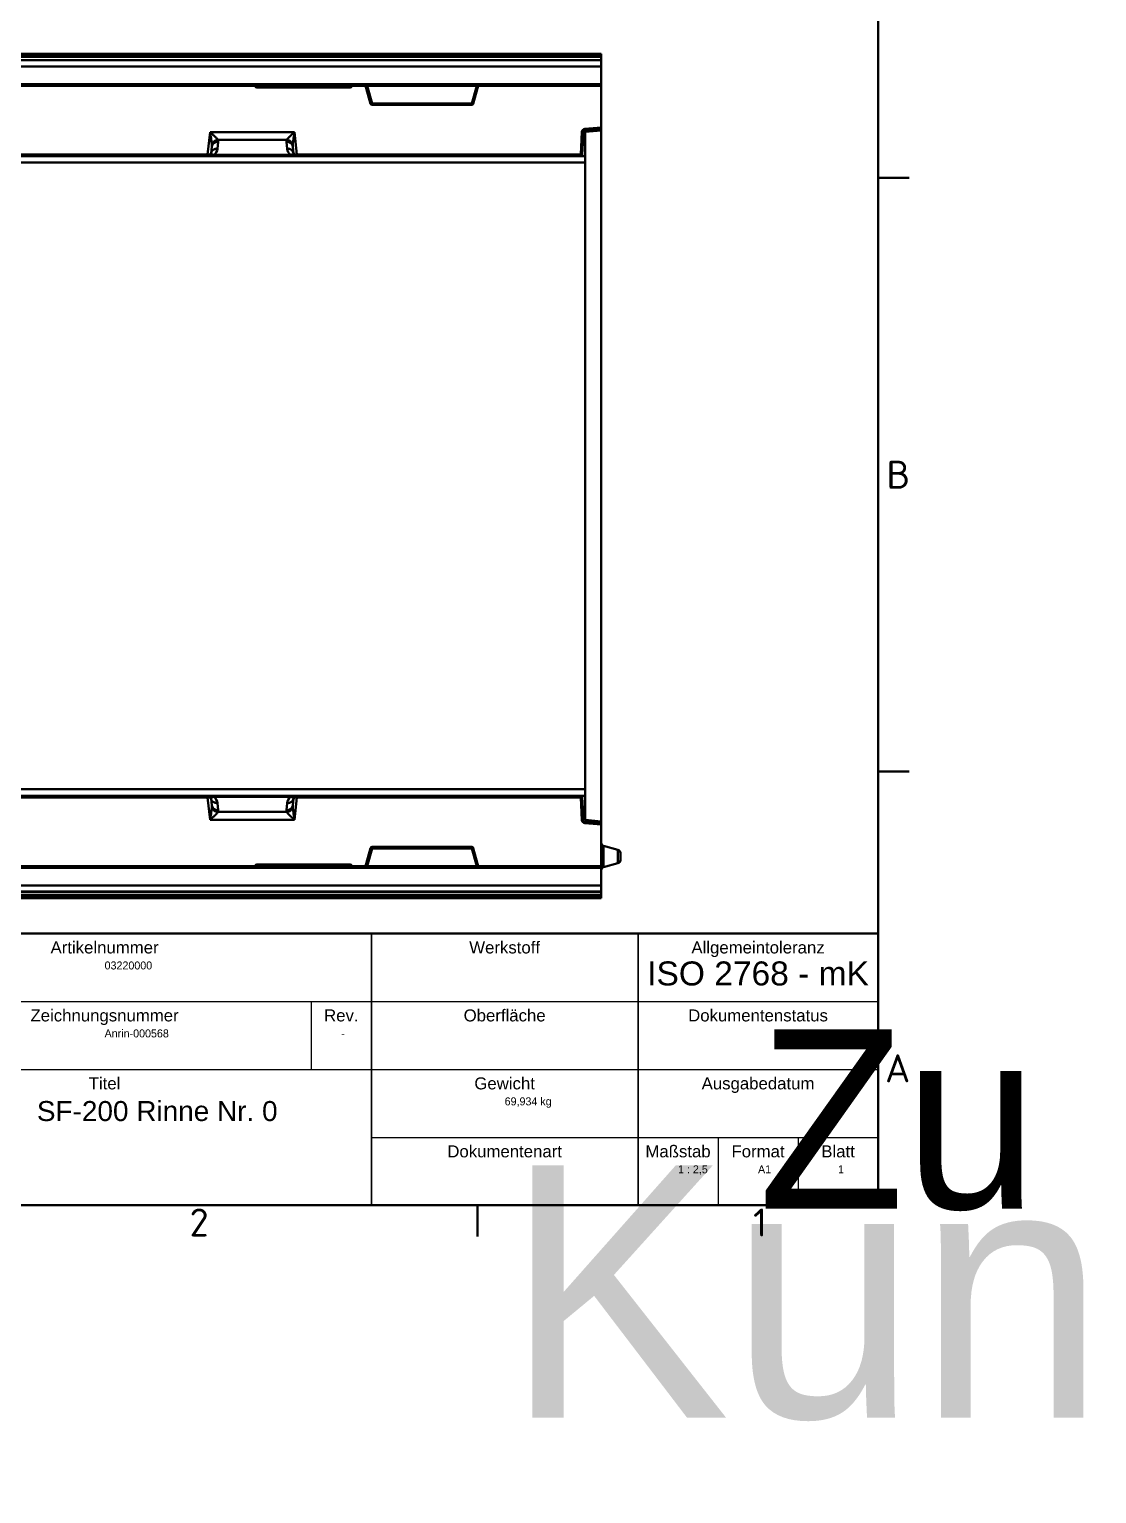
# Model space of a CAD drawing. Header units: millimetres. Extents: x 0 to 2774, y -40 to 1485.
# Drawn here: x 1787.3 to 2120.8, y -40.2 to 417.7 of the extents above; entities that cross this region are included whole.
import ezdxf
from ezdxf.enums import TextEntityAlignment as Align

# ---------------------------------------------------------------- set-up
doc = ezdxf.new("R2018")
doc.units = ezdxf.units.MM
doc.header["$LTSCALE"] = 2.5
doc.layers.get('0').update_dxf_attribs({"lineweight": 50})
for name, color, linetype, lineweight in [('Rahmen (ISO)', 7, 'Continuous', 50), ('Sichtbar (ISO)', 7, 'Continuous', 50), ('Sichtbar schmal (ISO)', 7, 'Continuous', 50), ('Symbole(DIN)', 7, 'Continuous', 50), ('Titel (ISO)', 7, 'Continuous', 50)]:
    doc.layers.add(name, color=color, linetype=linetype, lineweight=lineweight)
doc.styles.add('Aktuell-DIN', font='arial.ttf')
doc.styles.add('Notiztext (DIN)', font='isocpeur.ttf')
doc.styles.get("Standard").update_dxf_attribs({"font": 'arial.ttf'})

# ---------------------------------------------------------------- blocks, each defined once
blk = doc.blocks.new('Ränder Standardrahmen')
at = {"layer": 'Rahmen (ISO)'}
for p, q in [((821, 148.5), (824.9, 148.5)), ((821, 74.25), (824.9, 74.25)), ((770.92, 20), (770.92, 16.1))]:
    blk.add_line(p, q, dxfattribs=at)
at = {"layer": 'Rahmen (ISO)', "flags": 128}
blk.add_lwpolyline([(20, 20), (20, 574), (821, 574), (821, 20), (20, 20)], dxfattribs=at)
at = {"layer": 'Rahmen (ISO)', "char_height": 3.5, "attachment_point": 7, "style": 'Notiztext (DIN)'}
for s, insert in [('B', (822.05, 109.63)), ('A', (821.88, 35.38)), ('2', (734.95, 16.1)), ('1', (805.38, 16.1))]:
    blk.add_mtext(s, dxfattribs=dict(at, insert=insert))
blk = doc.blocks.new('Schriftfelder Kundenzeichnung DE')
at = {"layer": 'Titel (ISO)', "lineweight": 50}
for p, q in [((283.01, 239.22), (103.01, 239.22)), ((283.01, 205.22), (283.01, 239.22)), ((103.01, 205.22), (283.01, 205.22))]:
    blk.add_line(p, q, dxfattribs=at)
at = {"layer": 'Titel (ISO)', "lineweight": 35}
for p, q in [((219.68, 239.22), (219.68, 205.22)), ((253.01, 239.22), (253.01, 205.22))]:
    blk.add_line(p, q, dxfattribs=at)
at = {"layer": 'Titel (ISO)', "lineweight": 25}
for p, q in [((103.01, 230.72), (283.01, 230.72)), ((212.18, 230.72), (212.18, 222.22)), ((153.01, 222.22), (283.01, 222.22)), ((219.68, 213.72), (283.01, 213.72)), ((263.01, 213.72), (263.01, 205.22)), ((273.01, 213.72), (273.01, 205.22))]:
    blk.add_line(p, q, dxfattribs=at)
at = {"layer": 'Symbole(DIN)', "color": 7, "char_height": 1.5, "attachment_point": 2, "style": 'Aktuell-DIN'}
for s, insert in [('\\fArial|b0|i0;Artikelnummer', (186.34, 238.22)), ('\\fArial|b0|i0;Werkstoff', (236.34, 238.22)), ('\\fArial|b0|i0;Allgemeintoleranz', (268.01, 238.22)), ('\\fArial|b0|i0;Zeichnungsnummer', (186.34, 229.72)), ('\\fArial|b0|i0;Oberfläche', (236.34, 229.72)), ('\\fArial|b0|i0;Dokumentenstatus', (268.01, 229.72)), ('\\fArial|b0|i0;Titel', (186.34, 221.22)), ('\\fArial|b0|i0;Gewicht', (236.34, 221.22)), ('\\fArial|b0|i0;Ausgabedatum', (268.01, 221.22)), ('\\fArial|b0|i0;Dokumentenart', (236.34, 212.72)), ('\\fArial|b0|i0;Maßstab', (258.01, 212.72)), ('\\fArial|b0|i0;Format', (268.01, 212.72)), ('\\fArial|b0|i0;Blatt', (278.01, 212.72))]:
    blk.add_mtext(s, dxfattribs=dict(at, insert=insert))
at = {"layer": 'Symbole(DIN)', "color": 7, "style": 'Aktuell-DIN'}
for s, insert, char_height, width, attachment_point in [('\\fArial|b0|i0;ISO 2768 - mK', (268.01, 235.72), 3, 27.7157, 2), ('\\fArial|b0|i0;SF-200 Rinne Nr. 0', (177.88, 218.26), 2.5, 30.0819, 1)]:
    blk.add_mtext(s, dxfattribs=dict(at, insert=insert, char_height=char_height, width=width, attachment_point=attachment_point))
at = {"layer": 'Symbole(DIN)', "color": 179, "insert": (215.93, 229.72), "char_height": 1.5, "attachment_point": 2, "style": 'Aktuell-DIN'}
blk.add_mtext('\\fArial|b0|i0;Rev.', dxfattribs=at)
at = {"layer": 'Symbole(DIN)', "color": 7, "lineweight": 30, "flags": 104}
for tag, height, p in [('AUTOR', 2.5, (115.51, 235.72)), ('Artikelnummer', 3, (186.34, 235.72)), ('MATERIAL', 1.8, (236.34, 235.72)), ('BAUTEILNUMMER', 4, (186.34, 227.22)), ('Oberfläche', 2.5, (236.34, 227.22)), ('VaultStatus', 2, (268.01, 227.22)), ('REVISIONSNUMMER', 4, (215.93, 227.22)), ('MASSE\\P3;', 3, (236.34, 218.72)), ('GENEHM.DAT._KONSTR.', 3, (268.01, 218.72)), ('Dokumentenart', 2.5, (236.34, 210.22)), ('Anfänglicher_Ansichtsmaßstab', 2.5, (258.01, 210.22)), ('Blattgröße', 2.5, (268.01, 210.22)), ('Blattnummer', 2.5, (278.01, 210.22))]:
    blk.add_attdef(tag, text='', height=height, dxfattribs=at).set_placement(p, align=Align.TOP_CENTER)

msp = doc.modelspace()

# ---------------------------------------------------------------- linework, layer by layer
at = {"layer": 'Sichtbar (ISO)'}
for p, q in [((1965.988, 410.046), (1465.988, 410.046)), ((1965.988, 408.046), (1465.988, 408.046)), ((1965.988, 410.046), (1965.988, 409.546)), ((1965.988, 409.046), (1965.988, 409.546)), ((1965.988, 408.046), (1965.988, 409.046)), ((1965.988, 408.046), (1965.988, 408.021)), ((1965.988, 406.046), (1965.988, 408.021)), ((1965.988, 406.046), (1465.988, 406.046)), ((1965.988, 400.546), (1965.988, 406.046)), ((1733.251, 400.046), (1858.138, 400.046)), ((1857.854, 400.046), (1857.889, 399.917)), ((1858.138, 400.046), (1887.838, 400.046)), ((1887.728, 400.034), (1858.248, 400.034)), ((1858.372, 399.546), (1887.604, 399.546)), ((1887.838, 400.046), (1892.725, 400.046)), ((1888.087, 399.917), (1888.122, 400.046)), ((1893.933, 394.413), (1892.379, 400.046)), ((1892.886, 400.047), (1927.09, 400.047)), ((1927.597, 400.046), (1926.043, 394.413)), ((1927.251, 400.046), (1965.988, 400.046)), ((1965.988, 400.546), (1965.988, 400.046)), ((1965.988, 387.03), (1965.988, 400.046)), ((1894.415, 394.046), (1925.561, 394.046)), ((1960.094, 378.52), (1960.465, 385.612)), ((1960.921, 386.084), (1965.988, 386.528)), ((1960.988, 385.609), (1965.988, 386.046)), ((1960.988, 378.046), (1960.988, 385.609)), ((1965.988, 387.03), (1965.988, 386.528)), ((1965.988, 386.046), (1965.988, 386.528)), ((1965.988, 386.046), (1965.988, 170.046)), ((1844.082, 378.942), (1844.305, 381.065)), ((1869.671, 381.065), (1869.894, 378.942)), ((1588.941, 378.046), (1843.035, 378.046)), ((1843.088, 378.046), (1843.035, 378.046)), ((1843.088, 378.046), (1870.888, 378.046)), ((1870.941, 378.046), (1870.888, 378.046)), ((1870.941, 378.046), (1959.594, 378.046)), ((1960.988, 378.046), (1959.594, 378.046)), ((1960.988, 376.029), (1960.988, 378.046)), ((1960.988, 180.064), (1960.988, 376.029)), ((1960.988, 178.046), (1960.988, 180.064)), ((1843.035, 178.046), (1588.941, 178.046)), ((1843.035, 178.046), (1843.088, 178.046)), ((1870.888, 178.046), (1843.088, 178.046)), ((1844.305, 175.027), (1844.082, 177.151)), ((1869.894, 177.151), (1869.671, 175.027)), ((1870.888, 178.046), (1870.941, 178.046)), ((1959.594, 178.046), (1870.941, 178.046)), ((1960.988, 178.046), (1959.594, 178.046)), ((1960.465, 170.48), (1960.094, 177.573)), ((1960.988, 170.484), (1960.988, 178.046)), ((1965.988, 169.565), (1960.921, 170.009)), ((1965.988, 170.046), (1960.988, 170.484)), ((1965.988, 169.565), (1965.988, 170.046)), ((1965.988, 169.565), (1965.988, 169.063)), ((1965.988, 156.046), (1965.988, 169.063)), ((1892.379, 156.046), (1893.933, 161.679)), ((1925.561, 162.046), (1894.415, 162.046)), ((1926.043, 161.679), (1927.597, 156.046)), ((1966.729, 162.348), (1971.247, 161.137)), ((1858.138, 156.046), (1733.251, 156.046)), ((1857.889, 156.176), (1857.854, 156.046)), ((1887.838, 156.046), (1858.138, 156.046)), ((1858.248, 156.059), (1887.728, 156.059)), ((1887.604, 156.546), (1858.372, 156.546)), ((1892.725, 156.046), (1887.838, 156.046)), ((1888.122, 156.046), (1888.087, 156.176)), ((1927.09, 156.046), (1892.886, 156.046)), ((1965.988, 156.046), (1927.251, 156.046)), ((1965.988, 156.046), (1965.988, 155.546)), ((1966.729, 155.745), (1971.247, 156.956)), ((1971.988, 160.171), (1971.988, 157.921)), ((1965.988, 150.046), (1965.988, 155.546)), ((1465.988, 150.046), (1965.988, 150.046)), ((1465.988, 148.046), (1965.988, 148.046)), ((1965.988, 148.072), (1965.988, 150.046)), ((1965.988, 148.072), (1965.988, 148.046)), ((1965.988, 147.046), (1965.988, 148.046)), ((1965.988, 146.546), (1965.988, 147.046)), ((1965.988, 146.546), (1965.988, 146.046)), ((1465.988, 146.046), (1965.988, 146.046))]:
    msp.add_line(p, q, dxfattribs=at)
for centre, radius, start, end in [((1858.372, 400.046), 0.5, 195, 270), ((1887.604, 400.046), 0.5, 270, 345), ((1894.415, 394.546), 0.5, 195.42277, 270), ((1925.561, 394.546), 0.5, 270, 344.57723), ((1960.965, 385.586), 0.5, 95, 177), ((1843.088, 379.046), 1, 270, 354), ((1870.888, 379.046), 1, 186, 270), ((1959.594, 378.546), 0.5, 270, 357), ((1843.088, 177.046), 1, 6, 90), ((1870.888, 177.046), 1, 90, 174), ((1959.594, 177.546), 0.5, 3, 90), ((1960.965, 170.507), 0.5, 183, 265), ((1894.415, 161.546), 0.5, 90, 164.57723), ((1925.561, 161.546), 0.5, 15.42277, 90), ((1966.988, 163.314), 1, 180, 255), ((1970.988, 160.171), 1, 0, 75), ((1858.372, 156.046), 0.5, 90, 165), ((1887.604, 156.046), 0.5, 15, 90), ((1966.988, 154.779), 1, 105, 180), ((1970.988, 157.921), 1, 285, 0)]:
    msp.add_arc(centre, radius, start, end, dxfattribs=at)
for centre, major_axis, start_param, end_param in [((1858.234, 400.56), (0.137, -0.51), 5.8149227, 6.0344777), ((1887.742, 400.56), (-0.137, -0.51), 0.2487076, 0.4682626), ((1858.234, 155.533), (0.137, 0.51), 0.2487076, 0.4682626), ((1887.742, 155.533), (-0.137, 0.51), 5.8149227, 6.0344777)]:
    msp.add_ellipse(centre, major_axis=major_axis, ratio=0.947813, start_param=start_param, end_param=end_param, dxfattribs=at)
for points in [[(1892.725, 400.046), (1892.778, 400.046), (1892.833, 400.047), (1892.886, 400.047)], [(1927.09, 400.047), (1927.143, 400.047), (1927.198, 400.046), (1927.251, 400.046)], [(1892.886, 156.046), (1892.833, 156.046), (1892.778, 156.047), (1892.725, 156.046)], [(1927.251, 156.046), (1927.198, 156.046), (1927.143, 156.046), (1927.09, 156.046)]]:
    msp.add_open_spline(points, degree=3, dxfattribs=at)
at = {"layer": 'Sichtbar schmal (ISO)'}
for p, q in [((1465.988, 409.546), (1965.988, 409.546)), ((1965.988, 409.046), (1465.988, 409.046)), ((1465.988, 408.021), (1965.988, 408.021)), ((1965.988, 400.546), (1465.988, 400.546)), ((1858.372, 399.571), (1858.248, 400.034)), ((1858.372, 399.571), (1858.372, 399.546)), ((1887.604, 399.571), (1858.372, 399.571)), ((1887.728, 400.034), (1887.604, 399.571)), ((1887.604, 399.546), (1887.604, 399.571)), ((1894.415, 394.503), (1892.886, 400.047)), ((1927.09, 400.047), (1925.561, 394.503)), ((1894.415, 394.503), (1894.415, 394.046)), ((1925.561, 394.503), (1894.415, 394.503)), ((1925.561, 394.046), (1925.561, 394.503)), ((1843.772, 385.56), (1843.035, 378.546)), ((1843.772, 385.56), (1870.204, 385.56)), ((1870.941, 378.546), (1870.204, 385.56)), ((1959.966, 385.639), (1959.594, 378.546)), ((1959.966, 385.639), (1960.465, 385.612)), ((1965.988, 387.03), (1960.877, 386.582)), ((1960.921, 386.084), (1960.877, 386.582)), ((1846.071, 380.371), (1846.294, 382.495)), ((1867.747, 383.102), (1846.229, 383.102)), ((1867.682, 382.495), (1867.905, 380.371)), ((1960.988, 376.029), (970.988, 376.029)), ((1843.035, 378.546), (1588.941, 378.546)), ((1843.035, 378.046), (1843.035, 378.546)), ((1843.035, 378.546), (1843.14, 378.541)), ((1845.041, 378.408), (1868.935, 378.408)), ((1870.836, 378.541), (1870.941, 378.546)), ((1959.594, 378.546), (1870.941, 378.546)), ((1870.941, 378.046), (1870.941, 378.546)), ((1960.094, 378.52), (1959.594, 378.546)), ((1959.594, 378.046), (1959.594, 378.546)), ((1960.988, 180.064), (970.988, 180.064)), ((1588.941, 177.546), (1843.035, 177.546)), ((1843.035, 178.046), (1843.035, 177.546)), ((1843.14, 177.552), (1843.035, 177.546)), ((1843.035, 177.546), (1843.772, 170.533)), ((1845.041, 177.685), (1868.935, 177.685)), ((1846.294, 173.598), (1846.071, 175.722)), ((1867.905, 175.722), (1867.682, 173.598)), ((1870.204, 170.533), (1870.941, 177.546)), ((1870.941, 177.546), (1870.836, 177.552)), ((1870.941, 178.046), (1870.941, 177.546)), ((1870.941, 177.546), (1959.594, 177.546)), ((1959.594, 177.546), (1959.594, 178.046)), ((1959.594, 177.546), (1960.094, 177.573)), ((1959.594, 177.546), (1959.966, 170.454)), ((1870.204, 170.533), (1843.772, 170.533)), ((1867.747, 172.99), (1846.229, 172.99)), ((1960.465, 170.48), (1959.966, 170.454)), ((1960.877, 169.51), (1960.921, 170.009)), ((1960.877, 169.51), (1965.988, 169.063)), ((1892.886, 156.046), (1894.415, 161.59)), ((1894.415, 162.046), (1894.415, 161.59)), ((1894.415, 161.59), (1925.561, 161.59)), ((1925.561, 161.59), (1925.561, 162.046)), ((1925.561, 161.59), (1927.09, 156.046)), ((1966.729, 162.348), (1966.729, 155.745)), ((1971.247, 156.956), (1971.247, 161.137)), ((1858.248, 156.059), (1858.372, 156.522)), ((1858.372, 156.546), (1858.372, 156.522)), ((1858.372, 156.522), (1887.604, 156.522)), ((1887.604, 156.522), (1887.604, 156.546)), ((1887.604, 156.522), (1887.728, 156.059)), ((1465.988, 155.546), (1965.988, 155.546)), ((1965.988, 148.072), (1465.988, 148.072)), ((1465.988, 147.046), (1965.988, 147.046)), ((1965.988, 146.546), (1465.988, 146.546))]:
    msp.add_line(p, q, dxfattribs=at)
for centre, radius, start, end in [((1960.965, 385.586), 1, 95, 177), ((1843.088, 380.685), 3, 310.63537, 354), ((1870.888, 380.685), 3, 186, 229.36463), ((1843.088, 175.408), 3, 6, 49.36463), ((1870.888, 175.408), 3, 130.63537, 174), ((1960.965, 170.507), 1, 183, 265)]:
    msp.add_arc(centre, radius, start, end, dxfattribs=at)
for centre, major_axis, ratio, start_param, end_param in [((1858.372, 400.046), (-0.483, -0.129), 0.947813, 0, 1.3220887), ((1887.604, 400.046), (0.483, -0.129), 0.947813, 4.9610966, 6.2831853), ((1894.415, 394.546), (-0.482, -0.133), 0.0840398, 0, 1.5476161), ((1925.561, 394.546), (0.482, -0.133), 0.0840398, 4.7355692, 6.2831853), ((1846.071, 378.733), (-1.989, 0.209), 0.8176676, 4.7981187, 6.2831853), ((1846.294, 380.856), (-1.989, 0.209), 0.8176676, 4.7981187, 6.2831853), ((1843.278, 380.856), (0.41, 2.103), 0.4603244, 4.9010024, 5.1944917), ((1846.229, 381.464), (1.9, 0.625), 0.8049551, 1.3119969, 2.6322857), ((1843.278, 382.495), (-3.018, -0.293), 0.689271, 3.0017611, 3.2952504), ((1870.698, 382.495), (-3.018, 0.293), 0.689271, 6.1295276, 6.4230169), ((1867.682, 380.856), (1.989, 0.209), 0.8176676, 0, 1.4850666), ((1867.747, 381.464), (1.9, -0.625), 0.8049551, 0.509307, 1.8295958), ((1867.905, 378.733), (1.989, 0.209), 0.8176676, 0, 1.4850666), ((1870.698, 380.856), (-0.41, 2.103), 0.4603244, 1.0886936, 1.3821829), ((1843.088, 378.546), (0, -0.5), 0.1039621, 0, 1.5598699), ((1843.088, 379.046), (-0.995, 0.105), 0.5, 1.6755161, 3.1415927), ((1845.041, 376.77), (-1.302, 1.518), 0.6810406, 5.3832101, 6.2831853), ((1868.935, 376.77), (1.302, 1.518), 0.6810406, 0, 0.8999752), ((1870.888, 379.046), (-0.995, -0.105), 0.5, 0, 1.4660766), ((1870.888, 378.546), (0, -0.5), 0.1039621, 4.7233154, 6.2831853), ((1843.088, 177.546), (0, 0.5), 0.1039621, 4.7233154, 6.2831853), ((1843.088, 177.046), (0.995, 0.105), 0.5, 0, 1.4660766), ((1845.041, 179.323), (-1.302, -1.518), 0.6810406, 0, 0.8999752), ((1846.071, 177.36), (-1.989, -0.209), 0.8176676, 0, 1.4850666), ((1843.278, 175.236), (0.41, -2.103), 0.4603244, 1.0886936, 1.3821829), ((1846.294, 175.236), (-1.989, -0.209), 0.8176676, 0, 1.4850666), ((1846.229, 174.629), (-1.9, 0.625), 0.8049551, 0.509307, 1.8295958), ((1867.682, 175.236), (1.989, -0.209), 0.8176676, 4.7981187, 6.2831853), ((1867.747, 174.629), (-1.9, -0.625), 0.8049551, 1.3119969, 2.6322857), ((1867.905, 177.36), (1.989, -0.209), 0.8176676, 4.7981187, 6.2831853), ((1868.935, 179.323), (1.302, -1.518), 0.6810406, 5.3832101, 6.2831853), ((1870.698, 175.236), (-0.41, -2.103), 0.4603244, 4.9010024, 5.1944917), ((1870.888, 177.046), (0.995, -0.105), 0.5, 1.6755161, 3.1415927), ((1870.888, 177.546), (0, 0.5), 0.1039621, 0, 1.5598699), ((1843.278, 173.598), (3.018, -0.293), 0.689271, 6.1295276, 6.4230169), ((1870.698, 173.598), (3.018, 0.293), 0.689271, 3.0017611, 3.2952504), ((1894.415, 161.546), (-0.482, 0.133), 0.0840398, 4.7355692, 6.2831853), ((1925.561, 161.546), (0.482, 0.133), 0.0840398, 0, 1.5476161), ((1858.372, 156.046), (-0.483, 0.129), 0.947813, 4.9610966, 6.2831853), ((1887.604, 156.046), (0.483, 0.129), 0.947813, 0, 1.3220887)]:
    msp.add_ellipse(centre, major_axis=major_axis, ratio=ratio, start_param=start_param, end_param=end_param, dxfattribs=at)
for points, knots in [([(1843.772, 385.56), (1843.855, 385.069), (1843.939, 384.574), (1844.071, 383.757), (1844.124, 383.422), (1844.17, 383.101), (1844.225, 382.714), (1844.272, 382.345), (1844.312, 381.892), (1844.32, 381.775), (1844.325, 381.664)], [-0.6404266, -0.6404266, -0.6404266, -0.6404266, -0.45284274, -0.45284274, -0.3202133, -0.3202133, -0.3202133, -0.16010665, -0.16010665, -0.09962646, -0.09962646, -0.09962646, -0.09962646]), ([(1846.229, 383.102), (1846.192, 383.171), (1846.143, 383.244), (1845.93, 383.527), (1845.713, 383.759), (1845.467, 384.003), (1845.263, 384.205), (1845.038, 384.417), (1844.474, 384.935), (1844.122, 385.249), (1843.772, 385.56)], [0.09962646, 0.09962646, 0.09962646, 0.09962646, 0.16010665, 0.16010665, 0.3202133, 0.3202133, 0.3202133, 0.45284274, 0.45284274, 0.6404266, 0.6404266, 0.6404266, 0.6404266]), ([(1870.204, 385.56), (1869.854, 385.249), (1869.502, 384.935), (1868.938, 384.417), (1868.713, 384.205), (1868.509, 384.003), (1868.263, 383.759), (1868.046, 383.527), (1867.833, 383.244), (1867.784, 383.171), (1867.747, 383.102)], [-0.0010016, -0.0010016, -0.0010016, -0.0010016, 0.18658253, 0.18658253, 0.31921171, 0.31921171, 0.31921171, 0.47931836, 0.47931836, 0.53979856, 0.53979856, 0.53979856, 0.53979856]), ([(1869.651, 381.664), (1869.656, 381.775), (1869.664, 381.892), (1869.704, 382.345), (1869.751, 382.714), (1869.806, 383.101), (1869.852, 383.422), (1869.905, 383.757), (1870.037, 384.574), (1870.121, 385.069), (1870.204, 385.56)], [-0.53979856, -0.53979856, -0.53979856, -0.53979856, -0.47931836, -0.47931836, -0.31921171, -0.31921171, -0.31921171, -0.18658253, -0.18658253, 0.0010016, 0.0010016, 0.0010016, 0.0010016]), ([(1843.088, 378.046), (1843.258, 378.046), (1843.429, 378.054), (1843.768, 378.083), (1843.936, 378.105), (1844.101, 378.135), (1844.266, 378.164), (1844.429, 378.202), (1844.744, 378.292), (1844.897, 378.346), (1845.041, 378.408)], [-0.31225418, -0.31225418, -0.31225418, -0.31225418, -0.23419063, -0.23419063, -0.15612709, -0.15612709, -0.15612709, -0.07806354, -0.07806354, 0, 0, 0, 0]), ([(1868.935, 378.408), (1869.221, 378.285), (1869.539, 378.195), (1870.198, 378.076), (1870.544, 378.046), (1870.888, 378.046)], [0, 0, 0, 0, 0.15463042, 0.15463042, 0.31225774, 0.31225774, 0.31225774, 0.31225774]), ([(1845.041, 177.685), (1844.757, 177.807), (1844.441, 177.896), (1843.782, 178.016), (1843.434, 178.046), (1843.088, 178.046)], [-0.31124093, -0.31124093, -0.31124093, -0.31124093, -0.15764428, -0.15764428, 0.00101324, 0.00101324, 0.00101324, 0.00101324]), ([(1844.325, 174.429), (1844.32, 174.318), (1844.312, 174.2), (1844.272, 173.747), (1844.225, 173.379), (1844.17, 172.992), (1844.124, 172.671), (1844.071, 172.335), (1843.939, 171.519), (1843.855, 171.024), (1843.772, 170.533)], [-0.53979859, -0.53979859, -0.53979859, -0.53979859, -0.47931839, -0.47931839, -0.31921174, -0.31921174, -0.31921174, -0.1865823, -0.1865823, 0.00100156, 0.00100156, 0.00100156, 0.00100156]), ([(1870.888, 178.046), (1870.718, 178.046), (1870.547, 178.039), (1870.208, 178.01), (1870.04, 177.988), (1869.875, 177.958), (1869.71, 177.929), (1869.548, 177.891), (1869.232, 177.8), (1869.079, 177.747), (1868.935, 177.685)], [-0.00097649, -0.00097649, -0.00097649, -0.00097649, 0.07708795, 0.07708795, 0.15515238, 0.15515238, 0.15515238, 0.23321682, 0.23321682, 0.31128125, 0.31128125, 0.31128125, 0.31128125]), ([(1870.204, 170.533), (1870.121, 171.024), (1870.037, 171.519), (1869.905, 172.335), (1869.852, 172.671), (1869.806, 172.992), (1869.751, 173.379), (1869.704, 173.747), (1869.664, 174.2), (1869.656, 174.318), (1869.651, 174.429)], [-0.64042661, -0.64042661, -0.64042661, -0.64042661, -0.45284249, -0.45284249, -0.3202133, -0.3202133, -0.3202133, -0.16010665, -0.16010665, -0.09962646, -0.09962646, -0.09962646, -0.09962646]), ([(1843.772, 170.533), (1844.122, 170.844), (1844.474, 171.158), (1845.038, 171.675), (1845.263, 171.888), (1845.467, 172.09), (1845.713, 172.334), (1845.93, 172.566), (1846.143, 172.849), (1846.192, 172.922), (1846.229, 172.99)], [-0.00100156, -0.00100156, -0.00100156, -0.00100156, 0.1865823, 0.1865823, 0.31921174, 0.31921174, 0.31921174, 0.47931839, 0.47931839, 0.53979859, 0.53979859, 0.53979859, 0.53979859]), ([(1867.747, 172.99), (1867.784, 172.922), (1867.833, 172.849), (1868.046, 172.566), (1868.263, 172.334), (1868.509, 172.09), (1868.713, 171.888), (1868.938, 171.675), (1869.502, 171.158), (1869.854, 170.844), (1870.204, 170.533)], [0.09962646, 0.09962646, 0.09962646, 0.09962646, 0.16010665, 0.16010665, 0.3202133, 0.3202133, 0.3202133, 0.45284249, 0.45284249, 0.64042661, 0.64042661, 0.64042661, 0.64042661])]:
    msp.add_open_spline(points, degree=3, knots=knots, dxfattribs=at)

# ---------------------------------------------------------------- block references
at = {"xscale": 2.5, "yscale": 2.5, "zscale": 2.5}
msp.add_blockref('Ränder Standardrahmen', (0, 0), dxfattribs=at)
ref = msp.add_blockref('Schriftfelder Kundenzeichnung DE', (1344.978, -463.051), dxfattribs=dict(xscale=2.5, yscale=2.5, zscale=2.5))
lines = msp.add_mtext('1 : 2,5', dxfattribs={"layer": 'Symbole(DIN)', "color": 7, "insert": (1990, 62.5), "char_height": 2.5, "attachment_point": 1})
ref.add_attrib('Anfänglicher_Ansichtsmaßstab', '', (1990, 62.5), dxfattribs={"flags": 104}).embed_mtext(lines)
lines = msp.add_mtext('A1', dxfattribs={"layer": 'Symbole(DIN)', "color": 7, "insert": (2015, 62.5), "char_height": 2.5, "attachment_point": 1})
ref.add_attrib('Blattgröße', '', (2015, 62.5), dxfattribs={"flags": 104}).embed_mtext(lines)
lines = msp.add_mtext('1', dxfattribs={"layer": 'Symbole(DIN)', "color": 7, "insert": (2040, 62.5), "char_height": 2.5, "attachment_point": 1})
ref.add_attrib('Blattnummer', '', (2040, 62.5), dxfattribs={"flags": 104}).embed_mtext(lines)
lines = msp.add_mtext('Zu überprüfen', dxfattribs={"layer": 'Symbole(DIN)', "color": 7, "insert": (2015, 105), "char_height": 56.04151, "attachment_point": 1})
ref.add_attrib('VaultStatus', '', (2015, 105), dxfattribs={"flags": 104}).embed_mtext(lines)
lines = msp.add_mtext('69,934 kg', dxfattribs={"layer": 'Symbole(DIN)', "color": 7, "insert": (1935.833, 83.75), "char_height": 2.5, "attachment_point": 1})
ref.add_attrib('MASSE\\P3;', '', (1935.833, 83.75), dxfattribs={"flags": 104}).embed_mtext(lines)
lines = msp.add_mtext('03220000', dxfattribs={"layer": 'Symbole(DIN)', "color": 7, "insert": (1810.833, 126.25), "char_height": 2.5, "attachment_point": 1})
ref.add_attrib('Artikelnummer', '', (1810.833, 126.25), dxfattribs={"flags": 104}).embed_mtext(lines)
lines = msp.add_mtext('Anrin-000568', dxfattribs={"layer": 'Symbole(DIN)', "color": 7, "insert": (1810.833, 105), "char_height": 2.5, "attachment_point": 1})
ref.add_attrib('BAUTEILNUMMER', '', (1810.833, 105), dxfattribs={"flags": 104}).embed_mtext(lines)
lines = msp.add_mtext('-', dxfattribs={"layer": 'Symbole(DIN)', "color": 7, "insert": (1884.792, 105), "char_height": 2.5, "attachment_point": 1})
ref.add_attrib('REVISIONSNUMMER', '', (1884.792, 105), dxfattribs={"flags": 104}).embed_mtext(lines)
lines = msp.add_mtext('Kundenzeichnung', dxfattribs={"layer": 'Symbole(DIN)', "color": 7, "insert": (1935.833, 62.5), "char_height": 78.87773, "attachment_point": 1})
ref.add_attrib('Dokumentenart', '', (1935.833, 62.5), dxfattribs={"flags": 104}).embed_mtext(lines)

doc.saveas('drawing.dxf')
